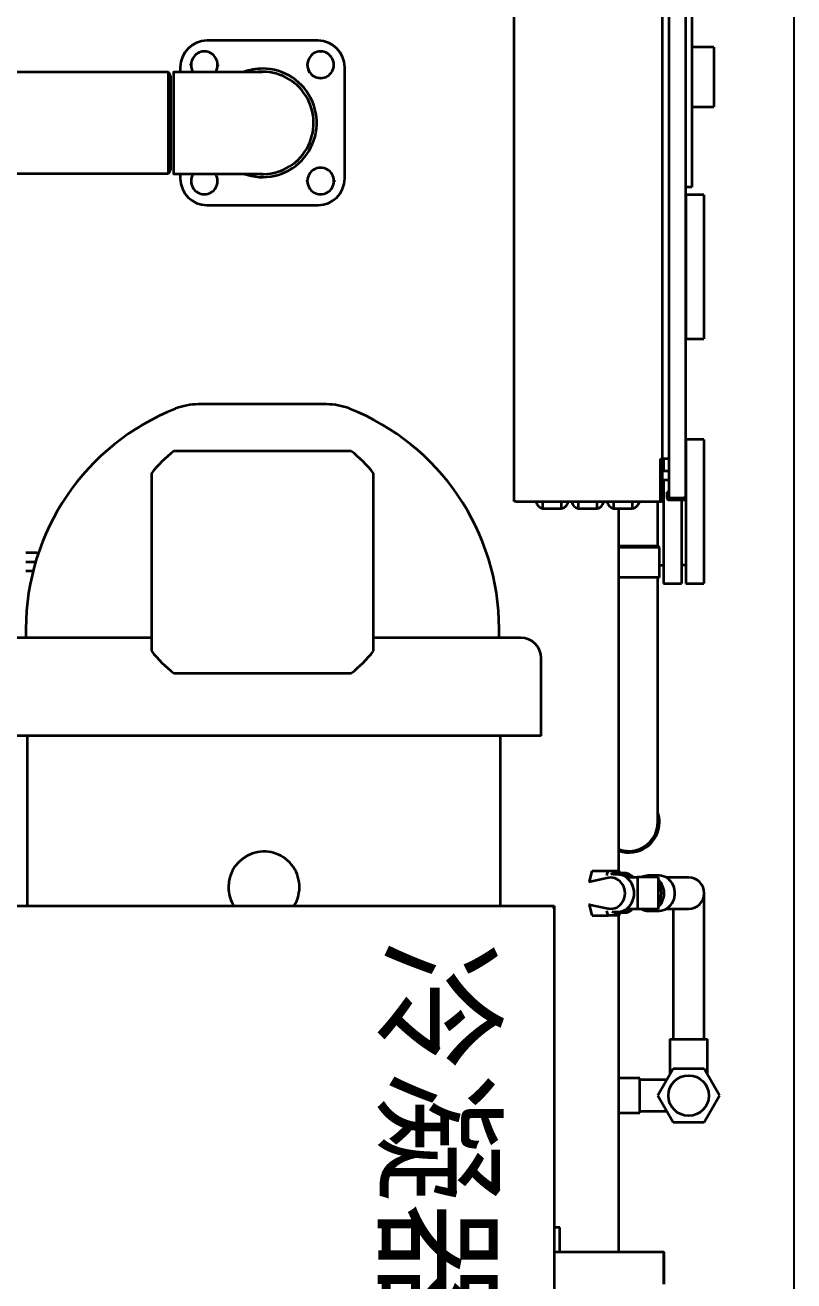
# Model space of a CAD drawing. Header units: millimetres. Extents: x -1040173 to 349982, y -145921 to 298175.
# Drawn here: x -562610.37 to -562580.63, y 250587.28 to 250635.83 of the extents above; entities that cross this region are included whole.
import ezdxf
from ezdxf.enums import TextEntityAlignment as Align

# ---------------------------------------------------------------- set-up
doc = ezdxf.new("R2010")
doc.units = ezdxf.units.MM
doc.header["$LTSCALE"] = 500
doc.header["$MEASUREMENT"] = 0
doc.layers.get('0').update_dxf_attribs({"color": 255, "linetype": 'CONTINUOUS'})
doc.layers.add('H-EQUP-CHI', color=3, linetype='CONTINUOUS')
doc.layers.add('H-EQUP-DIMS', color=7, linetype='CONTINUOUS')
doc.styles.get("Standard").update_dxf_attribs({"font": 'txt', "width": 0.7})
doc.styles.add('TH-STYLE1', font='Stfangso_0.ttf', dxfattribs={"width": 0.7})

# ---------------------------------------------------------------- blocks, each defined once
blk = doc.blocks.new('螺杆式冷水机组')
at = {"layer": 'H-EQUP-CHI'}
blk.add_line((763, 3486.5), (763, -1001.5), dxfattribs=at)
at = {"layer": 'H-EQUP-CHI', "linetype": 'Continuous', "lineweight": 35}
for p, q in [((510.1, 1234.1), (510.1, 2951.2)), ((649.9, 2949.3), (649.9, 1237.5)), ((665.1, 2949.3), (665.1, 1237.5)), ((644.2, 1272.6), (644.2, 2912.6)), ((670.7, 2897.9), (670.7, 1518.2)), ((333, 1650.5), (232.6, 1650.5)), ((690.8, 1644.7), (670.7, 1644.7)), ((690.8, 1644.7), (690.8, 1590.8)), ((208.5, 1626.4), (208.5, 1622.1)), ((357.1, 1526), (357.1, 1626.4)), ((197.8, 1622), (-63.5, 1622)), ((199.7, 1618.8), (197.8, 1622)), ((197.8, 1567.2), (197.8, 1622)), ((199.7, 1618.8), (199.7, 1567.8)), ((282.8, 1622.1), (202.4, 1622.1)), ((670.7, 1590.8), (690.8, 1590.8)), ((197.8, 1530.4), (197.8, 1567.2)), ((199.7, 1567.8), (199.7, 1533.6)), ((197.8, 1530.4), (199.7, 1533.6)), ((-63.5, 1530.4), (197.8, 1530.4)), ((202.4, 1530.3), (282.8, 1530.3)), ((202.4, 1530.3), (202.4, 1530.3)), ((208.5, 1530.3), (208.5, 1526)), ((219.8, 1529.7), (220.2, 1530.3)), ((220.2, 1530.3), (219.8, 1529.7)), ((240.7, 1529.7), (240.3, 1530.3)), ((240.3, 1530.3), (240.7, 1529.7)), ((670.7, 1518.2), (665.1, 1518.2)), ((681.5, 1511.1), (665.4, 1511.1)), ((665.4, 1511.1), (665.4, 1381)), ((681.5, 1511.1), (681.5, 1381)), ((232.6, 1501.9), (333, 1501.9)), ((665.4, 1494.3), (665.1, 1494.3)), ((665.1, 1397.9), (665.4, 1397.9)), ((665.4, 1381), (681.5, 1381)), ((282.8, 1322), (224.9, 1322)), ((340.7, 1322), (282.8, 1322)), ((681.5, 1290.3), (665.4, 1290.3)), ((665.4, 1290.3), (665.4, 1160.2)), ((681.5, 1290.3), (681.5, 1160.2)), ((363, 1279.8), (202.6, 1279.8)), ((642.4, 1234.1), (642.4, 1272.6)), ((642.4, 1272.6), (644.2, 1272.6)), ((642.6, 1272.4), (642.6, 1272.6)), ((644.2, 1272.4), (642.6, 1272.4)), ((642.6, 1235.9), (642.6, 1272.4)), ((644.2, 1272.6), (644.4, 1272.6)), ((644.2, 1235.9), (644.2, 1272.4)), ((649.9, 1272.6), (644.4, 1272.6)), ((645.3, 1272.6), (645.3, 1261.9)), ((665.4, 1273.4), (665.1, 1273.4)), ((182.4, 1259.7), (182.4, 1099.2)), ((383.2, 1099.2), (383.2, 1259.7)), ((644.2, 1261.9), (649.9, 1261.9)), ((649.9, 1253.5), (644.2, 1253.5)), ((645.3, 1253.5), (645.3, 1160.2)), ((648.2, 1242.5), (648.2, 1237.5)), ((649.8, 1242.5), (648.2, 1242.5)), ((649.8, 1242.5), (649.8, 1237.5)), ((649.9, 1237.5), (663.3, 1237.5)), ((650, 1237.3), (663.3, 1237.3)), ((661.4, 1237.5), (661.4, 1237.3)), ((665.1, 1237.5), (663.3, 1237.5)), ((665.1, 1237.5), (665.1, 1237.5)), ((511.9, 1234.1), (510.1, 1234.1)), ((511.9, 1234.1), (642.4, 1234.1)), ((535.9, 1234.1), (535.9, 1227.8)), ((535.9, 1227.8), (552.8, 1227.8)), ((552.8, 1234.1), (552.8, 1227.8)), ((568, 1234.1), (568, 1227.8)), ((568, 1227.8), (584.9, 1227.8)), ((584.9, 1234.1), (584.9, 1227.8)), ((600.1, 1234.1), (600.1, 1227.8)), ((600.1, 1227.8), (617, 1227.8)), ((604.8, 900.4), (604.8, 1227.8)), ((617, 1234.1), (617, 1227.8)), ((640.1, 1194), (640.1, 1234.1)), ((650, 1235.7), (663.3, 1235.7)), ((661.4, 1235.7), (661.4, 1160.2)), ((604.8, 1194), (640.1, 1194)), ((641.6, 1192.5), (604.8, 1192.5)), ((641.6, 1192.5), (640.1, 1194)), ((641.6, 1165.4), (641.6, 1192.5)), ((79.2, 1187.7), (68.9, 1187.7)), ((79.2, 1187.7), (79.9, 1186.3)), ((77.6, 1179.4), (68.9, 1179.4)), ((75.3, 1171.2), (68.9, 1171.2)), ((641.6, 1176.6), (645.3, 1176.6)), ((661.4, 1177), (665.4, 1177)), ((641.6, 1165.4), (604.8, 1165.4)), ((640.1, 1048.9), (640.1, 1165.4)), ((645.3, 1160.2), (661.4, 1160.2)), ((665.4, 1160.2), (681.5, 1160.2)), ((68.9, 1119.2), (68.9, 1111)), ((496.6, 1111), (496.6, 1119.2)), ((182.4, 1111), (49.4, 1111)), ((516.2, 1111), (383.2, 1111)), ((534.7, 1022.4), (534.7, 1092.6)), ((202.6, 1079), (363, 1079)), ((640.1, 944.5), (640.1, 1048.9)), ((534.7, 1022.4), (30.9, 1022.4)), ((70.2, 1022.4), (70.2, 869)), ((497.9, 869), (497.9, 1022.4)), ((604.8, 918.4), (605.2, 918.4)), ((578.2, 890.5), (580.6, 900.4)), ((580.6, 900.4), (595.1, 900.4)), ((594.1, 896.2), (595.1, 900.4)), ((595.1, 900.4), (604.9, 900.4)), ((603.4, 897.2), (599.3, 897.2)), ((611.6, 898.3), (600.5, 898.3)), ((604.9, 900.4), (605.4, 898.3)), ((613.4, 897.5), (612.3, 897.5)), ((595.3, 894.1), (577.8, 890.4)), ((611.3, 894.8), (621.6, 894.8)), ((621.6, 894.8), (621.6, 865.9)), ((640.3, 894.8), (621.6, 894.8)), ((641.1, 896.2), (631.3, 896.2)), ((640.3, 894.8), (640.3, 865.9)), ((664.1, 894.4), (647.8, 894.4)), ((667.9, 894.4), (664.1, 894.4)), ((681.9, 839.4), (681.9, 880.3)), ((22.3, 869), (545, 869)), ((545, 869), (545, 867.7)), ((545, 867.8), (545, 869)), ((545, 869), (546.3, 869)), ((545, 867.7), (546.3, 867.8)), ((545, 867.8), (545, 867.7)), ((545, 867.7), (545.1, 867.8)), ((545.1, 867.8), (546.3, 867.8)), ((545.1, 867.8), (546.3, 867.8)), ((546.3, 869), (546.3, 867.8)), ((546.3, 867.8), (546.3, 867.7)), ((546.3, 867.7), (546.3, 457.5)), ((577.8, 870.2), (595.3, 866.5)), ((580.6, 860.2), (578.2, 870.1)), ((595.1, 860.2), (594.1, 864.4)), ((599.3, 863.4), (603.4, 863.4)), ((599.4, 863.4), (599.3, 863.4)), ((600.5, 863), (611.6, 863)), ((605.6, 863), (604.9, 860.2)), ((621.6, 865.9), (611.3, 865.9)), ((612.3, 863.8), (613.4, 863.8)), ((640.3, 865.9), (621.6, 865.9)), ((631.3, 864.5), (641.1, 864.5)), ((647.8, 866.3), (664.1, 866.3)), ((653.8, 866.3), (653.8, 839.4)), ((664.1, 866.3), (667.9, 866.3)), ((580.6, 860.2), (595.1, 860.2)), ((604.9, 860.2), (595.1, 860.2)), ((604.8, 556.2), (604.8, 860.2)), ((653.8, 839.4), (653.8, 748.6)), ((681.9, 748.6), (681.9, 839.4)), ((651, 748.6), (651, 716.5)), ((651, 748.6), (684.8, 748.6)), ((684.8, 716.5), (684.8, 748.6)), ((654, 721.6), (640.1, 697.5)), ((681.8, 721.6), (654, 721.6)), ((695.7, 697.5), (681.8, 721.6)), ((623.7, 713.2), (604.8, 713.2)), ((623.7, 697.5), (623.7, 713.2)), ((626.9, 711.6), (623.7, 711.6)), ((648.2, 711.6), (626.9, 711.6)), ((623.7, 681.9), (623.7, 697.5)), ((640.1, 697.5), (654, 673.4)), ((681.8, 673.4), (695.7, 697.5)), ((604.8, 681.9), (623.7, 681.9)), ((623.7, 683.5), (626.9, 683.5)), ((626.9, 683.5), (648.2, 683.5)), ((654, 673.4), (681.8, 673.4)), ((551.5, 578.3), (546.3, 578.3)), ((551.5, 556.2), (551.5, 578.3)), ((551.5, 556.2), (551.5, 578.3)), ((551.5, 578.3), (551.5, 578.3)), ((645.5, 556.2), (546.3, 556.2))]:
    blk.add_line(p, q, dxfattribs=at)
at = {"layer": 'H-EQUP-CHI', "linetype": 'Continuous', "lineweight": 35, "flags": 128}
for points in [[(334.6, 1640.8), (335.6, 1640.9), (336.1, 1640.8)], [(218.1, 1628), (218.1, 1629.1), (218.1, 1629.5)], [(242.4, 1628.7), (242.4, 1628.6), (242.3, 1627.8)], [(282.8, 1622.4), (279.2, 1622.2), (277.7, 1622.1)], [(325.4, 1621.7), (324.5, 1623.3), (324.3, 1623.7)], [(202.4, 1622.1), (202.4, 1622.1), (202.4, 1621.8), (202.4, 1621), (202.4, 1619.5), (202.4, 1617.3), (202.4, 1614.4), (202.4, 1610.8), (202.4, 1607.6), (202.4, 1604.1), (202.4, 1600.2), (202.4, 1595.9), (202.5, 1591.3), (202.5, 1586.5), (202.5, 1581.4), (202.5, 1576.2), (202.5, 1571), (202.5, 1565.9), (202.5, 1561.1), (202.4, 1556.5), (202.4, 1552.2), (202.4, 1548.3), (202.4, 1544.8), (202.4, 1541.6), (202.4, 1538), (202.4, 1535.1), (202.4, 1533), (202.4, 1531.4), (202.4, 1530.6), (202.4, 1530.3), (202.4, 1530.3)], [(335.3, 1616.6), (335.2, 1616.6), (334.4, 1616.6)], [(328.3, 1533.5), (329.8, 1534.5), (330.3, 1534.7)], [(219.5, 1529.3), (219.5, 1529.3), (220.1, 1530.3)], [(323.2, 1523.7), (323.2, 1523.8), (323.2, 1524.6)], [(347.4, 1524.4), (347.4, 1523.3), (347.4, 1522.9)], [(231, 1511.6), (229.9, 1511.5), (229.5, 1511.6)], [(603.4, 863.4), (605.4, 863.6), (607.4, 864), (609.3, 864.7), (611.1, 865.7), (612.7, 866.9), (614.2, 868.4), (615.6, 870), (616.7, 871.9), (617.6, 873.9), (618.2, 875.9), (618.6, 878.1), (618.7, 880.3), (618.6, 882.5), (618.2, 884.7), (617.6, 886.8), (616.7, 888.7), (615.6, 890.6), (614.2, 892.2), (612.7, 893.7), (611.1, 894.9), (609.3, 895.9), (607.4, 896.6), (605.4, 897), (603.4, 897.2), (603.4, 897.2)], [(609.9, 895.6), (610.6, 896.2), (611.5, 897), (612.4, 897.4), (613.4, 897.5), (614.4, 897.4), (615.3, 897), (616.2, 896.2), (617.1, 895.3), (617.4, 894.8)], [(597.7, 894.4), (595.8, 894.2), (595.3, 894.1)], [(595.3, 866.5), (595.8, 866.4), (597.7, 866.3), (599.5, 866.4), (601.2, 866.8), (603, 867.5), (604.5, 868.5), (606, 869.7), (607.3, 871.1), (608.4, 872.7), (609.2, 874.5), (609.9, 876.4), (610.3, 878.3), (610.4, 880.3), (610.3, 882.3), (609.9, 884.3), (609.2, 886.2), (608.4, 887.9), (607.3, 889.5), (606, 890.9), (604.5, 892.1), (603, 893.1), (601.2, 893.8), (599.5, 894.2), (597.7, 894.4), (597.7, 894.4)], [(641.1, 864.5), (641.6, 864.5), (643.5, 864.7), (645.4, 865.2), (647.2, 865.9), (648.8, 866.9), (650.4, 868.2), (651.8, 869.7), (653, 871.3), (653.9, 873.2), (654.7, 875.1), (655.2, 877.2), (655.4, 879.3), (655.4, 881.4), (655.2, 883.5), (654.7, 885.5), (653.9, 887.5), (653, 889.3), (651.8, 891), (650.4, 892.4), (648.8, 893.7), (647.2, 894.7), (645.4, 895.5), (643.5, 896), (641.6, 896.2), (641.1, 896.2)], [(577.9, 870.2), (577.9, 870.2), (577.8, 870.2)], [(600.5, 863), (599.5, 863.1), (598.8, 863.4)], [(645.5, 527.2), (645.5, 531), (645.5, 534.5), (645.5, 537.8), (645.5, 540.8), (645.5, 543.6), (645.5, 546.1), (645.5, 548.3), (645.5, 550.2), (645.5, 551.9), (645.5, 553.3), (645.5, 554.5), (645.5, 555.3), (645.5, 555.9), (645.5, 556.2), (645.5, 556.2), (645.5, 555.9), (645.5, 555.3), (645.5, 554.5), (645.5, 553.3), (645.5, 551.9), (645.5, 550.2), (645.5, 548.3), (645.5, 546.1), (645.5, 543.6), (645.5, 540.8), (645.5, 537.8), (645.5, 534.5), (645.5, 531), (645.5, 527.2)]]:
    blk.add_lwpolyline(points, dxfattribs=at)
at = {"layer": 'H-EQUP-CHI', "linetype": 'Continuous', "lineweight": 35}
blk.add_circle((667.9, 697.5), 18.3, dxfattribs=at)
for centre, radius, start, end in [((232.6, 1626.4), 24.1, 90, 180), ((333, 1626.4), 24.1, 0, 90), ((230.2, 1628.7), 12, 120, 180), ((230.2, 1628.7), 12, 60, 120), ((230.2, 1628.7), 12, 0, 60), ((335.3, 1628.7), 12, 150, 210), ((335.3, 1628.7), 12, 90, 150), ((335.3, 1628.7), 12, 30, 90), ((335.3, 1628.7), 12, 330, 30), ((230.2, 1628.7), 12, 180, 213.4008), ((230.2, 1628.7), 12, 326.5992, 0), ((282.8, 1576.2), 49, 249.5349, 90), ((282.8, 1576.2), 49, 90, 110.4651), ((282.8, 1576.2), 46.2, 263.675, 90), ((335.3, 1628.7), 12, 210, 270), ((335.3, 1628.7), 12, 270, 330), ((335.3, 1523.7), 12, 120, 180), ((335.3, 1523.7), 12, 60, 120), ((335.3, 1523.7), 12, 0, 60), ((232.6, 1526), 24.1, 180, 270), ((230.2, 1523.7), 12, 150, 210), ((230.2, 1523.7), 12, 330, 30), ((335.3, 1523.7), 12, 180, 240), ((333, 1526), 24.1, 270, 0), ((335.3, 1523.7), 12, 300, 0), ((230.2, 1523.7), 12, 210, 270), ((230.2, 1523.7), 12, 270, 330), ((335.3, 1523.7), 12, 240, 300), ((282.8, 1119.2), 213.8, 111.5619, 180), ((224.9, 1265.8), 56.2, 90, 111.5619), ((340.7, 1265.8), 56.2, 68.4381, 90), ((282.8, 1119.2), 213.8, 0, 68.4381), ((282.8, 1179.4), 128.5, 128.6248, 141.3752), ((282.8, 1179.4), 128.5, 38.6248, 51.3752), ((644.4, 1272.4), 0.201, 90, 180), ((650, 1237.5), 1.81, 180, 270), ((650, 1237.5), 0.201, 180, 270), ((657.9, 1242.9), 5.62, 254.6411, 285.3589), ((663.3, 1237.5), 1.81, 270, 0), ((663.3, 1237.5), 0.201, 270, 0), ((537.8, 1235.4), 7.83, 190.1256, 256.0909), ((551.4, 1235.5), 7.83, 279.7199, 349.0021), ((569.9, 1235.4), 7.83, 190.1256, 256.0909), ((583.6, 1235.5), 7.83, 279.7199, 349.0021), ((602, 1235.4), 7.83, 190.1256, 256.0909), ((615.7, 1235.5), 7.83, 279.7199, 349.0021), ((642.4, 1235.9), 1.81, 270, 0), ((642.4, 1235.9), 0.201, 270, 0), ((516.2, 1092.6), 18.5, 0, 90), ((282.8, 1179.4), 128.5, 218.6248, 231.3752), ((282.8, 1179.4), 128.5, 308.6248, 321.3752), ((614, 944.5), 27.5, 0, 18.6442), ((614, 944.5), 27.5, 250.5599, 0), ((614, 944.5), 26.1, 270, 0), ((614, 944.5), 26.1, 249.436, 270), ((284.1, 885.9), 32.1, 328.3473, 180), ((600.7, 894), 4.32, 92.3982, 134.7259), ((611.5, 894.1), 4.15, 54.0288, 146.8836), ((612.6, 893), 4.52, 94.0416, 139.7515), ((284.1, 885.9), 32.1, 180, 211.6527), ((613.5, 892.2), 3.69, 92.3179, 132.8292), ((613.2, 892.1), 3.78, 43.9362, 87.4212), ((631.3, 883), 13.2, 63.344, 116.656), ((629, 880.3), 16.8, 312.3847, 47.6153), ((628.2, 880.3), 15.1, 322.9746, 37.0254), ((667.9, 880.3), 14.1, 270, 90), ((611.9, 867.6), 4.59, 223.4508, 266.4134), ((612.5, 867.9), 4.07, 226.4418, 267.7545), ((613.7, 868.3), 4.47, 221.705, 266.1208), ((611.5, 867.1), 4.09, 271.7667, 307.7308), ((613.4, 868.6), 3.15, 239.0601, 300.9399), ((613, 868.5), 4.76, 274.7156, 325.6611), ((631.4, 877.7), 13.3, 243.408, 269.8643), ((631.3, 877.7), 13.3, 270.1357, 296.592)]:
    blk.add_arc(centre, radius, start, end, dxfattribs=at)
at = {"layer": 'H-EQUP-CHI', "color": 7}
blk.add_text('冷凝器', height=90.91, rotation=270, dxfattribs=at).set_placement((396.7, 837.3))
at = {"layer": 'H-EQUP-DIMS', "style": 'TH-STYLE1', "width": 0.73491}
blk.add_attdef('设备符号', text='', height=250, dxfattribs=at).set_placement((-1156.7, 8555.7), (-768.3, 8555.7), align=Align.FIT)
at = {"layer": 'H-EQUP-DIMS', "style": 'TH-STYLE1', "width": 0.55}
blk.add_attdef('楼层-编号', text='', height=250, dxfattribs=at).set_placement((-964.4, 8545.2), align=Align.TOP_CENTER)

msp = doc.modelspace()

# ---------------------------------------------------------------- block references
at = {"xscale": 0.04280316589318105, "yscale": 0.04280316589318105, "zscale": 0.04280316589318105}
msp.add_blockref('螺杆式冷水机组', (-562613.289, 250564.585), dxfattribs=at)

doc.saveas('drawing.dxf')
